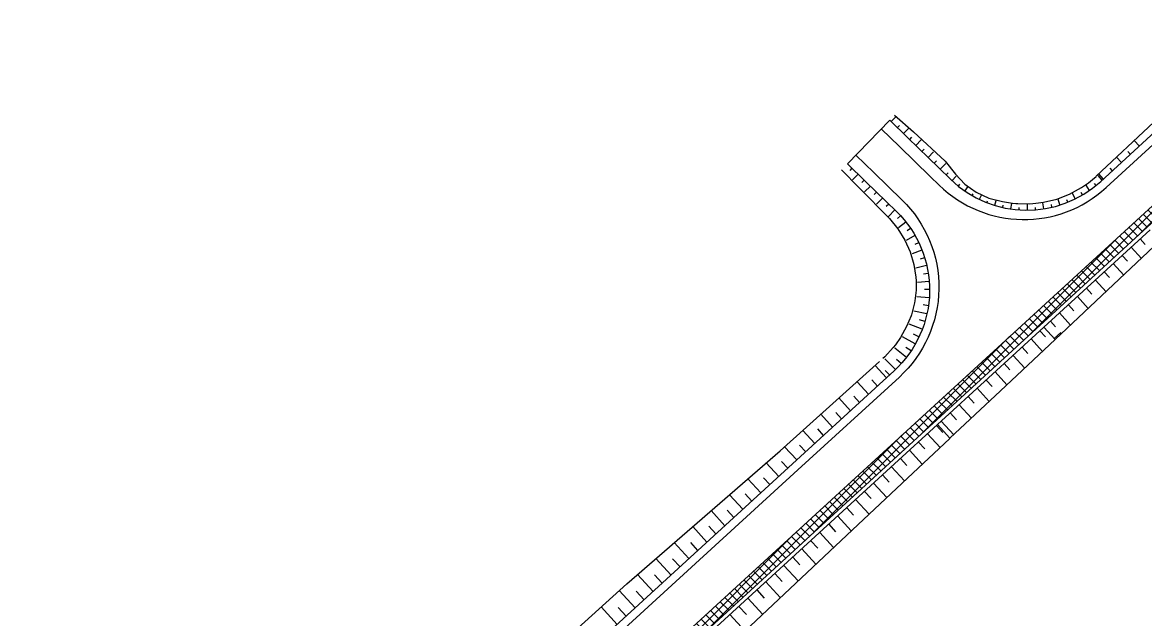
# Model space of a CAD drawing. Header units: metres. Extents: x 2302534 to 2308412, y 452340 to 454783.
# Drawn here: x 2308006.9 to 2308145.4, y 454500 to 454573.6 of the extents above; entities that cross this region are included whole.
import ezdxf

# ---------------------------------------------------------------- set-up
doc = ezdxf.new("R2010")
doc.units = ezdxf.units.M
doc.layers.add('АД_серый', color=250, linetype='Continuous')
doc.layers.add('ГП_АД том 3.2.6', color=250, linetype='Continuous', lineweight=40)

# ---------------------------------------------------------------- blocks, each defined once
blk = doc.blocks.new('АД 3.2.6')
at = {"layer": 'АД_серый'}
h = blk.add_hatch(dxfattribs=at)
h.set_pattern_fill('ANSI37', color=256, scale=0.25)
h.set_pattern_definition([(45, (-2306981.547548172, -453219.1040564558), (-0.5612660075668221, 0.5612660075668221), []), (135, (-2306981.547548172, -453219.1040564558), (-0.5612660075668221, -0.5612660075668221), [])])
edge = h.paths.add_edge_path()
edge.add_line((1447.454853040166, 1552.309207625396), (1448.993342189118, 1553.496323051746))
edge.add_line((1448.993342189118, 1553.496323051746), (1448.068976207171, 1554.677655998675))
edge.add_line((1448.068976207171, 1554.677655998675), (1446.517068812158, 1553.479917128919))
edge.add_arc((1539.264207246713, 1427.39880878001), 156.5198951261088, 126.3387527321787, 128.5976521573407)
edge.add_line((1441.619650802109, 1549.726312502695), (1440.286358835176, 1548.661001503293))
edge.add_line((1440.286358835176, 1548.661001503293), (1432.437758919317, 1542.427474732685))
edge.add_line((1432.437758919317, 1542.427474732685), (1424.532497577369, 1535.683233446325))
edge.add_line((1424.532497577369, 1535.683233446325), (1399.62438085489, 1514.544693585194))
edge.add_line((1399.62438085489, 1514.544693585194), (1338.628941953648, 1462.780261460226))
edge.add_line((1338.628941953648, 1462.780261460226), (1277.633627716452, 1411.015930665249))
edge.add_arc((2570.053925645072, -111.6977968080318), 1997.249939875698, 130.3233042678484, 132.4751140804625)
edge.add_line((1221.371130604297, 1361.415247290919), (1158.760474131442, 1304.093159574782))
edge.add_line((1158.760474131442, 1304.093159574782), (1121.881938925944, 1270.329663886223))
edge.add_line((1121.881938925944, 1270.329663886223), (1072.464701327029, 1225.086580126663))
edge.add_line((1072.464701327029, 1225.086580126663), (1074.583919865545, 1224.99317454308))
edge.add_line((1074.583919865545, 1224.99317454308), (1122.89484344935, 1269.223307512118))
edge.add_line((1122.89484344935, 1269.223307512118), (1159.773378654849, 1302.986803200678))
edge.add_line((1159.773378654849, 1302.986803200678), (1222.384035128168, 1360.308890916873))
edge.add_arc((2570.053925785702, -111.6977969651925), 1995.749940086286, 130.3233042815335, 132.4751140939099, ccw=False)
edge.add_line((1278.604277253617, 1409.872322569485), (1339.599524696823, 1461.636596676137))
edge.add_line((1339.599524696823, 1461.636596676137), (1400.594963598531, 1513.401028801105))
edge.add_line((1400.594963598531, 1513.401028801105), (1433.380012007896, 1541.224411068426))
edge.add_line((1433.380012007896, 1541.224411068426), (1441.268543222919, 1547.527284682845))
edge.add_line((1441.268543222919, 1547.527284682845), (1442.567646383308, 1548.565322835639))
edge.add_arc((1539.189932452515, 1427.497935878229), 154.8973155026733, 126.31552717981941, 128.5929061880581, ccw=False)
for p, q in [((1183.504350952338, 1335.559823855117, 138.74), (1183.19606237812, 1335.896539553359, 138.74)), ((1184.610704712104, 1336.572732790664, 138.74), (1183.981890014838, 1337.259546145156, 138.74)), ((1182.397997192573, 1334.546914919571, 138.74), (1181.793688110541, 1335.206964358047, 138.74)), ((1180.185259155463, 1332.521112307266, 138.74), (1179.605486206244, 1333.154397829727, 138.74)), ((1181.291643432807, 1333.534021242813, 138.74), (1180.995622924994, 1333.857354983047, 138.74)), ((1184.71130192047, 1325.140520808054, 143.1096137707286), (1185.336480257567, 1324.457662340952, 143.1096137707286)), ((1183.604946253355, 1324.127615687204, 143.1096137707286), (1184.870237467345, 1322.745587107492, 143.1096137707286)), ((1181.392233011778, 1322.101807352854, 143.1096137707286), (1182.683588144835, 1320.691310164286, 143.1096137707286)), ((1182.498589632567, 1323.114711520029, 143.1096137707286), (1183.137751696166, 1322.41657995875, 143.1096137707286)), ((1180.285876867827, 1321.088902232004, 143.1096137707286), (1180.938069937285, 1320.376537081553, 143.1096137707286)), ((1179.179520247038, 1320.075998064829, 143.1096137707286), (1180.496937868651, 1318.637033697916, 143.1096137707286)), ((1176.966807720717, 1318.050188776804, 143.1096137707286), (1178.310288069304, 1316.582757231546, 143.1096137707286)), ((1178.073164103087, 1319.063093420816, 143.1096137707286), (1178.738388655241, 1318.336494681192, 143.1096137707286)), ((1175.860451338347, 1317.037284609629, 143.1096137707286), (1176.538707373198, 1316.296451803995, 143.1096137707286)), ((1174.754094955977, 1316.024379965616, 143.1096137707286), (1176.123638269957, 1314.528480765177, 143.1096137707286)), ((1172.356369996443, 1313.829186388582, 144.6504645610172), (1173.054980302229, 1313.066122004122, 144.6504645610172)), ((1173.647738573607, 1315.011475321604, 143.1096137707286), (1174.286741939839, 1314.313516852213, 143.1096137707286)), ((1171.250013375654, 1312.816282221407, 144.6504645610172), (1172.658949876204, 1311.277356096834, 144.6504645610172)), ((1174.106075403746, 1312.866584536387, 143.1096137707286), (1174.925745306071, 1313.615558144404, 143.1096137707286)), ((1170.14365770854, 1311.803377100557, 144.6504645610172), (1170.853982949629, 1311.027516314119, 144.6504645610172)), ((1167.930944466963, 1309.777568289369, 144.6504645610172), (1168.652986550704, 1308.98891014728, 144.6504645610172)), ((1169.037301087752, 1310.790472933382, 144.6504645610172), (1170.469668412581, 1309.22595305118, 144.6504645610172)), ((1153.434138203505, 1308.029595623549, 144.4604645610183), (1152.04245522106, 1309.549677024421, 144.4604645610183)), ((1166.824588323012, 1308.764663645357, 144.6504645610172), (1168.280387902632, 1307.174550482363, 144.6504645610172)), ((1151.221425438765, 1306.003786573943, 144.4604645610183), (1149.808505917433, 1307.547063926991, 144.4604645610183)), ((1152.327781821135, 1307.016691098746, 144.4604645610183), (1151.626631165389, 1307.782530794677, 144.4604645610183)), ((1165.718231702223, 1307.751759478182, 144.6504645610172), (1166.452268624678, 1306.949999758333, 144.6504645610172)), ((1149.008712674025, 1303.977977524337, 144.4604645610183), (1147.574556733016, 1305.544450769957, 144.4604645610183)), ((1150.115069056395, 1304.990882168349, 144.4604645610183), (1149.40330019081, 1305.768319616851, 144.4604645610183)), ((1163.505519175902, 1305.725950190157, 144.6504645610172), (1164.25337507762, 1304.909096428484, 144.6504645610172)), ((1164.611875558272, 1306.73885483417, 144.6504645610172), (1166.093767667189, 1305.120241352648, 144.6504645610172)), ((1162.399162793532, 1304.713045784563, 144.6504645610172), (1163.908693576231, 1303.064243861765, 144.6504645610172)), ((1146.795999909285, 1301.952168713149, 144.4604645610183), (1145.340607548598, 1303.541837463912, 144.4604645610183)), ((1147.902356530074, 1302.965072880324, 144.4604645610183), (1147.179969216231, 1303.754108677443, 144.4604645610183)), ((1160.186450028792, 1302.687236734957, 144.6504645610172), (1161.723619127646, 1301.008246370882, 144.6504645610172)), ((1161.292806411162, 1303.70014125976, 144.6504645610172), (1162.054481411352, 1302.868193202943, 144.6504645610172)), ((1144.583287144545, 1299.926359425124, 144.4604645610183), (1143.106657887343, 1301.539224396285, 144.4604645610183)), ((1145.689643765334, 1300.939264069137, 144.4604645610183), (1144.956638241652, 1301.739897499617, 144.4604645610183)), ((1159.590744014364, 1302.141875549976, 149.1817270848066), (1160.362960811238, 1301.298369690601, 149.1817270848066)), ((1157.377975459676, 1300.115996643726, 149.1817270848066), (1158.162399287801, 1299.259307190601, 149.1817270848066)), ((1158.484420772176, 1301.128936096851, 149.1817270848066), (1160.040939326864, 1299.428740784351, 149.1817270848066)), ((1142.370574856642, 1297.900550137099, 144.4604645610183), (1140.872708226088, 1299.536611805495, 144.4604645610183)), ((1143.476930523757, 1298.913455257949, 144.4604645610183), (1142.733306790236, 1299.725686321792, 144.4604645610183)), ((1156.271652217489, 1299.103179260914, 149.1817270848066), (1157.852584834676, 1297.376372620289, 149.1817270848066)), ((1140.157621289138, 1295.875004063186, 144.4604645610183), (1138.614519978408, 1297.56100488716, 144.4604645610183)), ((1141.264136219863, 1296.887734661635, 144.4604645610183), (1140.505909825209, 1297.716177235183, 144.4604645610183)), ((1155.165328975301, 1298.090239807789, 149.1817270848066), (1155.961837764364, 1297.220244690601, 149.1817270848066)), ((1152.952560420613, 1296.064360901539, 149.1817270848066), (1153.761276240926, 1295.181060120289, 149.1817270848066)), ((1154.059005733113, 1297.077300354664, 149.1817270848066), (1155.664230342488, 1295.323882385914, 149.1817270848066)), ((1137.944591427687, 1293.849541912612, 144.4604645610183), (1136.348193074111, 1295.593774090346, 144.4604645610183)), ((1139.051106358413, 1294.862272511062, 144.4604645610183), (1138.266231442336, 1295.719830761489, 144.4604645610183)), ((1151.846237178426, 1295.051543518726, 149.1817270848066), (1153.475875850301, 1293.271514221851, 149.1817270848066)), ((1135.731560612563, 1291.824080715712, 144.4604645610183), (1134.081868077162, 1293.626543293532, 144.4604645610183)), ((1136.838076496962, 1292.836810360488, 144.4604645610183), (1136.026553059462, 1293.723485241469, 144.4604645610183)), ((1149.633590694051, 1293.025664612476, 149.1817270848066), (1151.287521358113, 1291.219146057789, 149.1817270848066)), ((1150.739913936239, 1294.038604065601, 149.1817270848066), (1151.560836787801, 1293.141997620289, 149.1817270848066)), ((1133.518530751113, 1289.798617611464, 144.4604645610183), (1131.815541172866, 1291.659312496718, 144.4604645610183)), ((1134.625044728164, 1290.811349163588, 144.4604645610183), (1133.786875630263, 1291.727137814101, 144.4604645610183)), ((1148.527145381551, 1292.012847229664, 149.1817270848066), (1149.360275264363, 1291.102935120289, 149.1817270848066)), ((1147.420822139364, 1290.999907776539, 149.1817270848066), (1149.099411006551, 1289.166411682789, 149.1817270848066)), ((1131.305498982314, 1287.773156414565, 144.4604645610183), (1129.549214268569, 1289.692082653579, 144.4604645610183)), ((1132.412014866713, 1288.78588605934, 144.4604645610183), (1131.547196293715, 1289.730792294082, 144.4604645610183)), ((1145.208053584676, 1288.974150940601, 149.1817270848066), (1146.915451045614, 1287.109160706226, 149.1817270848066)), ((1146.314498897176, 1289.986968323414, 149.1817270848066), (1147.160934444051, 1289.062407776539, 149.1817270848066)), ((1129.092469120864, 1285.747693310317, 144.4604645610183), (1127.282887364272, 1287.72485090309, 144.4604645610183)), ((1130.198985005263, 1286.760424862441, 144.4604645610183), (1129.307518864516, 1287.734444866713, 144.4604645610183)), ((1144.101730342488, 1287.961211487476, 149.1817270848066), (1144.962692256551, 1287.020903870289, 149.1817270848066)), ((1142.995407100301, 1286.948272034351, 149.1817270848066), (1144.731491084676, 1285.051909729664, 149.1817270848066)), ((1126.879439259413, 1283.722232113418, 144.4604645610183), (1125.016562367324, 1285.757621059951, 144.4604645610183)), ((1127.985955143813, 1284.734961758193, 144.4604645610183), (1127.067839527968, 1285.738099346694, 144.4604645610183)), ((1140.782638545614, 1284.922515198414, 149.1817270848066), (1142.547653194051, 1282.994658753101, 149.1817270848066)), ((1141.889083858114, 1285.935332581226, 149.1817270848066), (1142.764327998738, 1284.979399964039, 149.1817270848066)), ((1124.666409397963, 1281.69676900917, 144.4604645610183), (1122.750235463027, 1283.790391216811, 144.4604645610183)), ((1125.772923375014, 1282.709500561294, 144.4604645610183), (1124.828162098769, 1283.741753826674, 144.4604645610183)), ((1139.676315303426, 1283.909575745289, 149.1817270848066), (1140.565963740926, 1282.937773987476, 149.1817270848066)), ((1138.569992061238, 1282.896636292164, 149.1817270848066), (1140.363693233114, 1280.937529846851, 149.1817270848066)), ((1122.453377629164, 1279.67130781227, 144.4604645610183), (1120.500658894423, 1281.804856548842, 144.4604645610183)), ((1123.559893513564, 1280.684039364394, 144.4604645610183), (1122.588482762221, 1281.745406399306, 144.4604645610183)), ((1136.357223506551, 1280.870879456226, 149.1817270848066), (1138.179733272176, 1278.880278870289, 149.1817270848066)), ((1137.463668819051, 1281.883818909351, 149.1817270848066), (1138.367599483113, 1280.896270081226, 149.1817270848066)), ((1120.240347767714, 1277.645844708022, 144.4604645610183), (1118.27390565956, 1279.794389019546, 144.4604645610183)), ((1121.346861744765, 1278.658576260146, 144.4604645610183), (1120.367072010878, 1279.729100475844, 144.4604645610183)), ((1135.250900264364, 1279.857940003101, 149.1817270848066), (1136.169357295614, 1278.854766174976, 149.1817270848066)), ((1134.144577022176, 1278.845000549976, 149.1817270848066), (1135.995773311239, 1276.823027893726, 149.1817270848066))]:
    blk.add_line(p, q, dxfattribs=at)
at = {"layer": 'АД_серый', "linetype": 'Continuous', "flags": 128}
for points in [[(1186.404941755347, 1339.532402941317), (1179.292715084739, 1332.861011777306)], [(1187.060878743417, 1338.815948378003), (1179.869001956191, 1332.23155595141)], [(1174.220892816782, 1312.74092940439), (1172.830149320885, 1314.262946431525), (1184.450776802841, 1324.902001277369), (1185.943202365655, 1326.268364448275)], [(985.306629479397, 1142.579187052615), (1000.058047799859, 1156.084580698923), (1018.497320699971, 1172.96632275678), (1019.389781508595, 1173.783399072359), (1036.936593600549, 1189.848064814636), (1053.900825958699, 1205.379156872164), (1057.27665885305, 1201.691360158671), (1066.12792407209, 1209.794649115531), (1078.666629644576, 1221.274233714794), (1075.290382523089, 1224.961977659259), (1084.878703141119, 1233.740594164992), (1110.693685201928, 1257.375033046002), (1129.13295810204, 1274.256775103858), (1147.572231002152, 1291.138517161715), (1154.424917642027, 1297.412370196893), (1159.714145992417, 1302.254827336001), (1161.25867128279, 1300.570763971307), (1167.475913800765, 1306.420741014648), (1174.220892816782, 1312.74092940439), (1174.22235433571, 1312.742294823751), (1185.706105909776, 1323.530853921373), (1187.170046360697, 1324.928330276511)], [(1159.714145992417, 1302.254827336001), (1159.715621134266, 1302.25617787533), (1166.011503902729, 1308.020259219513), (1172.828674179036, 1314.261595892138)], [(954.5805098214186, 1131.71344263904), (967.760790053755, 1143.756615208811), (973.0363770532422, 1148.57705935114), (976.6862868634053, 1151.994853364827), (991.5206089229323, 1165.40969446837), (1010.037440849468, 1182.206721806025), (1010.916265148669, 1183.038692753005), (1028.694320096634, 1198.850780881126), (1043.95827308204, 1216.239022234105), (1045.270187274553, 1217.767848826363), (1051.860827373806, 1225.378046173369), (1062.553349664435, 1234.431475788064), (1063.312772088684, 1235.084358804219), (1064.830061244778, 1236.38738138933), (1074.549380281474, 1245.022913396708), (1102.886975456029, 1265.901999692258), (1121.44327668054, 1282.655916244548), (1140.329407908022, 1299.049572261458), (1147.247863494325, 1305.251588424144), (1152.587855434976, 1310.038598460203)], [(970.6081390692852, 1140.646566176961), (975.878982599359, 1145.472191427136), (979.5668371794745, 1148.848539838684), (994.3182554999365, 1162.353933484992), (1012.757477754727, 1179.235730860673), (1013.649936112109, 1180.05280985363), (1031.196700010448, 1196.117528236354), (1046.612984665204, 1213.339383607497), (1047.95316034602, 1214.837341271108), (1054.653532296885, 1222.327682767354), (1064.974678485189, 1231.786752112093), (1065.712640783749, 1232.463075192121), (1067.187045044731, 1233.812939287047), (1076.775466952939, 1242.59144515713), (1104.948598787654, 1263.650168388092), (1123.390518744942, 1280.529019167938), (1141.832438702229, 1297.407869947783), (1148.685125342104, 1303.681722982961), (1153.974353692494, 1308.524180122069)], [(1125.640760505572, 1266.993576060864), (1131.049370324239, 1272.163552269631), (1149.248867664952, 1289.30719188269), (1156.026170817204, 1295.663383381266), (1161.257214618847, 1300.569393249112)]]:
    blk.add_lwpolyline(points, dxfattribs=at)
at = {"layer": 'АД_серый', "lineweight": 30, "flags": 128}
blk.add_lwpolyline([(1443.756099713966, 1560.188999068981), (1443.609489602502, 1560.071275690396), (1442.963662999216, 1559.550280779367), (1442.172001889441, 1558.904204495833, 0.0098552946001291), (1437.396997099276, 1554.592286462837), (1437.364241687115, 1554.561464964645), (1436.157546687871, 1553.426811100158, -0.0012520311865956), (1428.857245903928, 1546.602391084365, -0.0012971240794286), (1420.973692078609, 1539.876673470833), (1274.163718372118, 1415.284897063102, 0.009403919801116), (1217.657088418491, 1365.471951699874), (1180.509844832122, 1331.462466196914)], format="xyb", dxfattribs=at)
at = {"layer": 'АД_серый'}
blk.add_lwpolyline([(1155.020204761531, 1308.125888277078), (1142.507708385121, 1296.670299031888), (1105.62386847008, 1262.912597472255), (1078.629203125369, 1242.73474896216), (1077.450736635364, 1241.853874240827), (1066.387172895483, 1231.724829006591), (1055.328801979311, 1221.590111851576), (1048.627692457288, 1214.099095085577), (1047.28825434763, 1212.601812691544), (1031.871969692409, 1195.379957320459), (736.8436032873578, 925.2720843949354), (717.749057760462, 911.0057983153964), (708.6652786293998, 904.2190330842858), (686.5381511491723, 883.9609426149399), (663.0865116859786, 857.7451161635108), (404.9367923722602, 621.4006167179904)], dxfattribs=at)
blk.add_lwpolyline([(59.0611517210491, 297.2834880872979), (1052.550286594312, 1206.854298704304), (1054.025428426452, 1208.204838068981), (1057.400937976781, 1204.51641885488), (1064.777384707704, 1211.26979094767), (1075.840948448051, 1221.398836182372), (1072.464701327029, 1225.086580126663), (1073.939843159169, 1226.437119491456), (1221.371130604297, 1361.415247290919, -0.009403919801116), (1277.722562960814, 1411.091410979978), (1417.195498859975, 1529.456610963389), (1424.532497577369, 1535.683233446325, 0.0012971240794286), (1432.437758919317, 1542.427474732685, 0.0012520193122327), (1440.286358835176, 1548.661001503293), (1441.584522673394, 1549.698225201922), (1441.619650802109, 1549.726312502695, -0.0098566273227282), (1446.517068812158, 1553.479917128919), (1448.068976201582, 1554.677655994485)], format="xyb", dxfattribs=at)
at = {"layer": 'АД_серый', "flags": 128}
for points in [[(1448.994741306174, 1553.495223283127), (1448.845234378241, 1553.381201367534), (1448.220699991099, 1552.902785983111), (1447.454853040166, 1552.309207625396, 0.0098569504916668), (1442.602774512023, 1548.593410136527), (1442.567646383308, 1548.565322835639), (1441.268543222919, 1547.527284682845, -0.0012520162854344), (1433.414262469392, 1541.288861182227, -0.0012971240794286), (1425.50308032101, 1534.539568662178), (1418.166081603616, 1528.312946179358), (1278.693145704456, 1409.947746196005, 0.009403919801116), (1222.384035128168, 1360.308890916873), (1074.583919865545, 1224.99317454308), (1077.960209345445, 1221.305384331674), (1065.79028923111, 1210.163434573624), (1057.307330304291, 1202.397328182007), (1053.931858262978, 1206.085364604951), (60.07405624445528, 296.1771317132516, 0.0377899780869484), (-4.063011780846863, 227.869864032662), (-26.79029394825921, 199.6716280389228, -0.0377893671393395), (-91.80447366833687, 130.4300497798249), (-211.2217755680904, 21.09918854956049), (-212.2346826880239, 22.20554254652234)], [(1148.610337463207, 1334.397384840762), (1153.837314552162, 1339.777320854424), (1156.068002385087, 1337.610054521588), (1159.884146871045, 1333.902408232563), (1161.333039131947, 1332.494709956576, 0.39718452658387), (1179.856472414452, 1332.220085521112), (1180.258897257503, 1332.588517408585)], [(1152.792058501858, 1338.701477097522), (1155.022746334783, 1336.534210764686), (1158.838890820741, 1332.826564475661), (1159.928554658312, 1331.767881268461, 0.3971848721237167), (1180.510160397272, 1331.462755098706)], [(1149.656290350947, 1335.473945826816), (1151.886978183873, 1333.30667949398), (1155.343893815298, 1329.948048692779, -0.4314497958741896), (1155.020378548186, 1308.126047384576)]]:
    blk.add_lwpolyline(points, format="xyb", dxfattribs=at)
at = {"layer": 'АД_серый', "linetype": 'Continuous', "flags": 128}
blk.add_lwpolyline([(1148.611034300644, 1334.398102069914), (1150.841722133569, 1332.230835737078), (1154.657866602298, 1328.523189464002, -0.4314497967913782), (1154.36670283135, 1308.8833882623), (1153.43346295366, 1308.030333172879)], format="xyb", dxfattribs=at)
at = {"layer": 'АД_серый', "linetype": 'Continuous'}
for points in [[(1154.026974899694, 1339.594447064155, 143.7793182636658), (1154.554946050513, 1340.137868425925, 143.2742068020887)], [(1154.413557244464, 1340.370426345325, 143.223906), (1156.774351581931, 1338.337073871051, 143.155932), (1160.66507160291, 1334.706185447925, 143.181248), (1161.9377898667, 1333.117156878637, 143.38676), (1163.104400024283, 1331.899711922509, 143.537453), (1164.490243479609, 1330.888729025959, 143.639567), (1166.053753502201, 1330.176859598781, 143.659635), (1167.71615086589, 1329.764914359548, 143.617593), (1168.987473725341, 1329.545230665011, 143.621614), (1169.396502868272, 1329.505340219242, 143.620152), (1169.612463866826, 1329.489496048074, 143.619308), (1171.092030182481, 1329.475050974288, 143.613504), (1171.857113355305, 1329.531890863494, 143.610488), (1172.773632911034, 1329.658531074412, 143.6068609999999), (1174.416211113333, 1330.051832757308, 143.600324), (1175.995068092364, 1330.649129868136, 143.59399), (1177.477483205031, 1331.455552574596, 143.577528), (1178.321991709526, 1332.05303085217, 143.557752), (1178.830799198244, 1332.461019738403, 143.54715), (1179.280553963501, 1332.849162847036, 143.542381)], [(1154.782828939613, 1338.860082986415, 143.798463266139), (1155.019329607021, 1339.103504458675, 143.5722025623755)], [(1155.538682979066, 1338.125718908675, 143.8176082686256), (1156.145939647686, 1338.750745949335, 143.2366429943609)], [(1156.294537018984, 1337.391354830935, 143.8367533278018), (1156.560815184842, 1337.665425191342, 143.5820037782335)], [(1157.050391058903, 1336.656990753195, 143.8558985200534), (1157.702724903356, 1337.328414079384, 143.2318078521141)], [(1157.806245098822, 1335.922626675456, 143.8750437123049), (1158.083590460475, 1336.208088094834, 143.6097059720787)], [(1158.56209913874, 1335.188262597774, 143.8941889045532), (1159.241051807068, 1335.887083704001, 143.2446331634848)], [(1159.317953178659, 1334.453898520034, 143.9133340968048), (1159.60637772642, 1334.750763339805, 143.6373975630888)], [(1147.901786260307, 1333.668099047092, 143.234156), (1150.077688739169, 1331.444444156834, 143.238245), (1153.800108599476, 1327.640330544265, 143.24524), (1154.846135236323, 1326.387974468234, 143.239669), (1155.695365845226, 1325.004678332363, 143.222852), (1156.354134947993, 1323.532726997684, 143.211403), (1156.820395159535, 1321.99889443483, 143.209106), (1157.066221494227, 1320.423228644999, 143.199498), (1157.095872646197, 1319.966403501981, 143.195418), (1157.10735654179, 1319.444425259717, 143.190062), (1157.107303440105, 1319.419390516996, 143.189785), (1157.090801970102, 1318.838438892038, 143.182912), (1156.943296142854, 1317.521986107982, 143.163916), (1156.898495123256, 1317.27610874502, 143.159832), (1156.498039438389, 1315.765889236296, 143.13085), (1156.468232246581, 1315.679222766892, 143.128975), (1155.886514388956, 1314.341503292729, 143.085632), (1155.150639625266, 1312.993123512133, 143.077914), (1154.549512834754, 1312.10598001146, 143.083021), (1154.267074360978, 1311.743357514962, 143.084892), (1153.228203621693, 1310.623514108069, 143.08969), (1152.980934694875, 1310.397009176959, 143.090442)], [(1149.17722799303, 1333.846611782443, 143.9263907695102), (1148.906286575831, 1333.567741708597, 143.6671793210942)], [(1149.933082032949, 1333.112247704761, 143.945535927374), (1149.26608430501, 1332.425731380412, 143.3074149392778)], [(1160.06760036014, 1333.725564831111, 143.9323557142778), (1160.747292677406, 1334.430998364463, 143.2792209810066)], [(1160.798626966774, 1333.015322308813, 143.9510066074691), (1161.044865154195, 1333.279552088002, 143.7101352696857)], [(1150.688936072867, 1332.377883627021, 143.9646807461895), (1150.404046049807, 1332.084656763938, 143.6921248947493)], [(1161.541780064348, 1332.318414492125, 143.9702252316547), (1162.042735793162, 1332.886436600587, 143.4638083285579)], [(1162.318054299336, 1331.657927814056, 143.9909944811783), (1162.490031494759, 1331.876848149346, 143.8052897587005)], [(1178.458177511114, 1331.115505082358, 144.1290122467574), (1178.029544471297, 1331.74279671727, 143.6220420137065)], [(1179.27591876639, 1331.722961918742, 144.1187788411808), (1179.073765465058, 1331.971748289769, 143.9050688871811)], [(1180.040513715241, 1332.389936198538, 144.1077863596179), (1179.522945714649, 1332.955255676526, 143.5968145759847)], [(1151.444790112786, 1331.643519549281, 143.9838259749818), (1150.744441665709, 1330.922676551796, 143.3137988439368)], [(1152.200644152705, 1330.909155471541, 144.0029711014156), (1151.901883827522, 1330.601652414712, 143.7171454686706)], [(1163.136303684674, 1331.05397715146, 144.011498085995), (1163.473911342211, 1331.548122054024, 143.6117732829382)], [(1163.993121998385, 1330.501974690298, 144.0317577946308), (1164.107337969821, 1330.699618503859, 143.8794975259346)], [(1164.899704784155, 1330.039853973896, 144.0510670778056), (1165.135095254052, 1330.529036888038, 143.6882846622768)], [(1176.700159511995, 1330.08870333957, 144.1443681116685), (1176.371836793143, 1330.759558638849, 143.6457662052617)], [(1177.597372509073, 1330.572287022602, 144.1375155495561), (1177.441121182404, 1330.843051199976, 143.9288098303236)], [(1152.956498192623, 1330.174791393801, 144.0221162996533), (1152.222725136205, 1329.419545670389, 143.3201124292694)], [(1153.712352232076, 1329.440427316062, 144.0412614989613), (1153.399652995635, 1329.118577448709, 143.7421006430414)], [(1165.822300658561, 1329.606655182957, 144.0700704038294), (1165.90644043358, 1329.821717538289, 143.9161021191528)], [(1166.793899934273, 1329.298934084188, 144.0869245887776), (1166.974624930881, 1329.879269445839, 143.6808490510248)], [(1167.772535288241, 1329.018555004557, 144.1031506863917), (1167.835092677734, 1329.284025907167, 143.9212296593622)], [(1168.773730515502, 1328.827629739651, 144.1173019185602), (1168.882118345704, 1329.487788480823, 143.6710357800681)], [(1169.78654800076, 1328.723960507544, 144.1290059452486), (1169.801417548675, 1329.010249003826, 143.9375114918697)], [(1170.805311382282, 1328.692887810233, 144.1385356511577), (1170.806409736629, 1329.399623854493, 143.666810458969)], [(1171.823215161916, 1328.724574646098, 144.1460502253502), (1171.798788816668, 1329.024551973387, 143.9453391658203)], [(1172.83519353671, 1328.844233385869, 144.1506814966819), (1172.710970823653, 1329.567506439402, 143.6615703171057)], [(1173.829388114158, 1329.067206452193, 144.1518999464621), (1173.756643375382, 1329.366375710815, 143.9461737290135)], [(1174.815746136475, 1329.318956454634, 144.1521908215047), (1174.590595314745, 1330.029264678131, 143.6550864259674)], [(1175.769282663241, 1329.678973720467, 144.149020068356), (1175.653412363026, 1329.966967840853, 143.9417331109563)], [(1154.468206271995, 1328.706063238322, 144.0604066977469), (1153.701008605771, 1327.916414788924, 143.3264260141303)], [(1155.158635284286, 1327.965664782212, 144.0798056793811), (1154.801364519167, 1327.66144183703, 143.7655330451166)], [(1155.827255953569, 1327.223254866665, 144.0992892309449), (1154.916633574758, 1326.504266088013, 143.325640257055)], [(1156.396492362953, 1326.402674460143, 144.1195511525983), (1155.983669991605, 1326.122587295424, 143.7855172797174)], [(1156.943317472935, 1325.567837746348, 144.1399536247497), (1155.869698019232, 1324.950183636276, 143.3133619091826)], [(1157.799149706028, 1323.764997958962, 144.1820234961437), (1156.580455422401, 1323.286802851187, 143.3076914381198)], [(1157.39266758319, 1324.675475398078, 144.1609209893997), (1156.914337129332, 1324.445599139552, 143.8054494540362)], [(1158.125882085413, 1322.820819991466, 144.2033774636518), (1157.592821345199, 1322.65601010283, 143.8300778490707)], [(1158.382052058354, 1321.857380106812, 144.2247133379995), (1157.045951243024, 1321.540266895259, 143.3076519225469)], [(1158.580366731621, 1320.87814705359, 144.2460345895479), (1158.001602568663, 1320.777518560877, 143.8535619486695)], [(1158.705769299064, 1319.887989248498, 144.2670880462666), (1157.260911538731, 1319.770827667904, 143.3005034370976)], [(1158.696320687886, 1317.89245062985, 144.3074939552169), (1157.166577174794, 1317.987506795267, 143.2842792301221)], [(1158.748300326988, 1318.8900504185, 144.2876907247261), (1158.127363682259, 1318.897380057024, 143.8735350331933)], [(1158.600145733915, 1316.899332683475, 144.3268111530355), (1157.953607514966, 1317.008716232725, 143.8885148279485)], [(1158.401474331971, 1315.920171942736, 144.3449150507701), (1156.814292884432, 1316.256257079018, 143.261177799593)], [(1158.163668832742, 1314.951533344865, 144.3624642165706), (1157.50371446507, 1315.168816957215, 143.8979468842402)], [(1157.832890769932, 1314.008765104168, 144.3786844424745), (1156.226355213672, 1314.642857110244, 143.2254682941034)], [(1156.987415739801, 1312.201453527377, 144.4082572050588), (1155.419983097352, 1313.070880283369, 143.2117997114739)], [(1157.437090914696, 1313.093652114912, 144.3938908090606), (1156.770954492036, 1313.406453394855, 143.9019637138034)], [(1155.890385935083, 1310.534525450435, 144.433788806866), (1154.477075031027, 1311.683236332028, 143.2196364948202)], [(1156.464562141336, 1311.351495348965, 144.4214398477171), (1155.833104202524, 1311.76235854812, 143.9182413852349)], [(1154.547767434735, 1309.055472758133, 144.4553785432086), (1153.248706110753, 1310.364279741014, 143.2267185218459)], [(1155.225115594454, 1309.789369788661, 144.4446704910797), (1154.659593283199, 1310.299865273817, 143.9350817128724)], [(1153.812704461161, 1308.37754086341, 144.4654311193079), (1153.291282935533, 1308.947073355259, 143.9506516424415)]]:
    blk.add_polyline3d(points, dxfattribs=at)

msp = doc.modelspace()

# ---------------------------------------------------------------- block references
at = {"layer": 'ГП_АД том 3.2.6'}
msp.add_blockref('АД 3.2.6', (2306959.993951246, 453221.759960641), dxfattribs=at)

doc.saveas('drawing.dxf')
